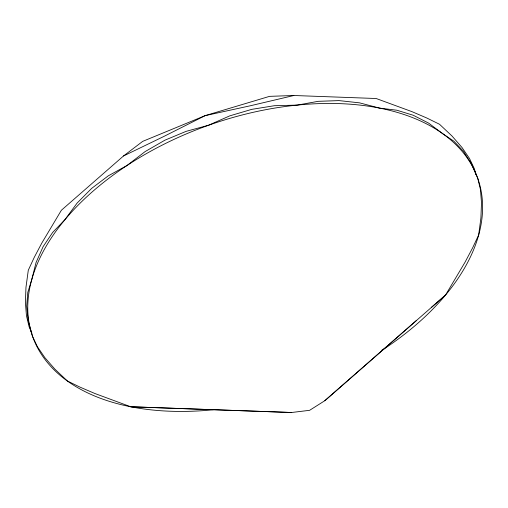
<?xml version="1.0" encoding="UTF-8"?>
<svg xmlns="http://www.w3.org/2000/svg" width="508" height="508" viewBox="0 0 508 508"><rect width="100%" height="100%" fill="white"/><g stroke="black" fill="none" stroke-linecap="round" stroke-linejoin="round"><path stroke-width="0.76" d="M445.548 295.046L465.068 262.16L472.65 247.802L478.644 235.045L480.917 217.919L481.495 202.692L480.447 189.484L477.799 178.429L471.31 163.576L463.309 151.136L453.841 141.167L442.957 133.877L428.676 123.152L413.252 115.265L396.843 110.223L379.597 108.115L359.531 102.851L339.007 100.603L318.186 101.327L297.282 105.105L274.364 105.715L251.771 109.353L229.768 115.862L208.54 125.241L186.138 131.35L164.948 140.17L145.11 151.594L126.917 165.57L108.287 175.831L91.643 188.398L77.095 203.092L64.808 219.837L52.711 232.359L43.117 246.634L36.068 262.496L31.706 279.838L27.8 292.379L26.689 306.102L28.27 320.815L32.55 336.455L37.408 346.723L44.875 357.657L54.877 369.132L67.399 381.006L80.042 387.147L94.933 393.529L130.753 406.768L291.624 412.496L309.613 410.318L324.803 400.717L445.548 295.046L431.622 307.207M324.803 400.717L416.541 320.396M475.996 174.746L474.377 168.827L469.487 158.452L462.02 147.523L452.018 136.042L439.534 124.276L426.853 118.034L411.963 111.652L376.18 98.514L293.865 95.504L269.564 96.349L205.124 115.646L142.697 141.37L123.501 155.975L61.385 210.242L41.827 243.021L34.246 257.378L28.289 270.237L25.978 287.255L25.4 302.482L26.448 315.697L29.134 326.854L31.896 333.178M123.501 155.975L163.659 136.55L205.124 115.646L250.482 105.734L293.865 95.504M382.016 349.987L383.432 349.314M130.753 406.768L291.624 412.496M213.417 409.759A236.195 140.164 -19.6 0 1 50.146 239.732A236.195 140.164 -19.6 0 1 403.473 114.325A236.195 140.164 -19.6 0 1 383.153 349.517"/></g></svg>
